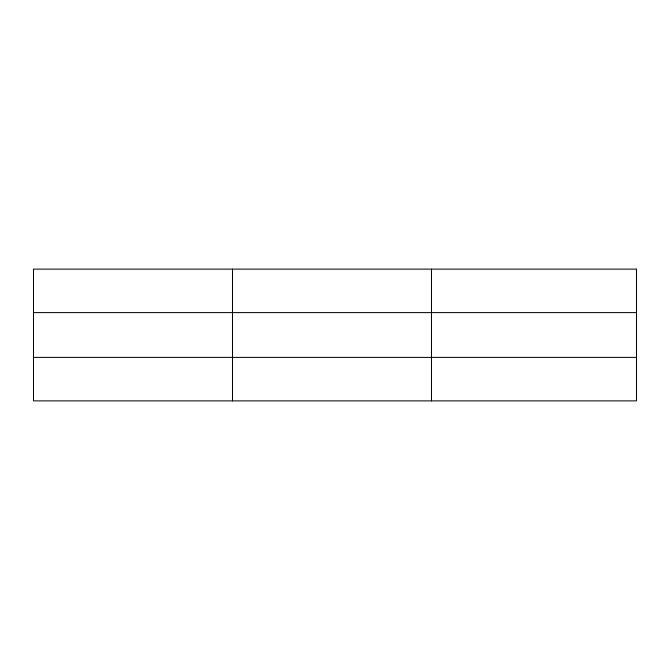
<?xml version="1.0" encoding="UTF-8"?>
<svg xmlns="http://www.w3.org/2000/svg" width="670" height="670" viewBox="0 0 670 670"><rect width="100%" height="100%" fill="white"/><g stroke="black" fill="none" stroke-linecap="round" stroke-linejoin="round"><path stroke-width="1" d="M232.49 400.878L232.49 269.122M431.48 400.878L431.48 269.122M33.5 312.605L636.5 312.605M33.5 357.395L636.5 357.395M636.5 269.122L636.5 400.878L33.5 400.878L33.5 269.122L636.5 269.122"/></g></svg>
